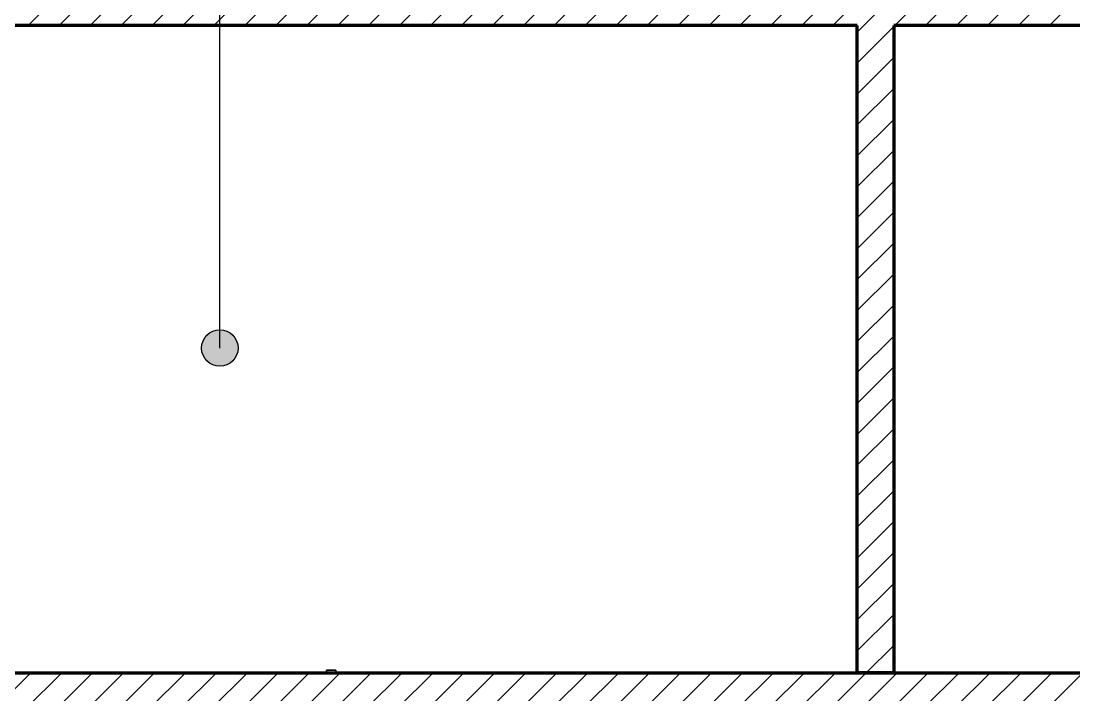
# Model space of a CAD drawing. Header units: millimetres. Extents: x -795739 to -715748, y -34378 to 22353.
# Drawn here: x -776628 to -770854, y 8023 to 11719 of the extents above; entities that cross this region are included whole.
import ezdxf

# ---------------------------------------------------------------- set-up
doc = ezdxf.new("R2010")
doc.units = ezdxf.units.MM
for name, color, linetype, lineweight in [('A-ROOM-IDEN', 3, 'Continuous', 25), ('A-WALL', 5, 'Continuous', 35), ('A-WALL-PATT', 1, 'Continuous', 9), ('I-WALL-E', 2, 'Continuous', 35)]:
    doc.layers.add(name, color=color, linetype=linetype, lineweight=lineweight)
pattern_1 = [(45, (0, 0), (-84.852814, 84.852814), [])]

msp = doc.modelspace()

# ---------------------------------------------------------------- hatches: boundary and pattern name
at = {"layer": 'A-ROOM-IDEN'}
h = msp.add_hatch(color=256, dxfattribs=at)
edge = h.paths.add_edge_path()
edge.add_arc((-775537.8, 9925.6), 100, 0, 360)
at = {"layer": 'A-WALL-PATT', "lineweight": 9}
h = msp.add_hatch(dxfattribs=at)
h.set_pattern_fill('FP_2', color=256, style=0, pattern_type=2)
h.set_pattern_definition(pattern_1)
h.paths.add_polyline_path([(-745742.4, 11694), (-745742.4, 11894), (-777092.4, 11894), (-777092.4, 11694), (-755731, 11694)])
h = msp.add_hatch(dxfattribs=at)
h.set_pattern_fill('FP_2', color=256, style=0, pattern_type=2)
h.set_pattern_definition(pattern_1)
h.paths.add_polyline_path([(-771842.4, 8144), (-771842.4, 11694), (-772042.4, 11694), (-772042.4, 8144)])
h = msp.add_hatch(dxfattribs=at)
h.set_pattern_fill('FP_2', color=256, style=0, pattern_type=2)
h.set_pattern_definition(pattern_1)
h.paths.add_polyline_path([(-767597.4, 7944), (-767597.4, 8144), (-783082.4, 8144), (-783082.4, 7944), (-780382.4, 7944), (-780382.4, 7994), (-779182.4, 7994), (-779182.4, 7944), (-767847.3, 7944)])

# ---------------------------------------------------------------- linework, layer by layer
at = {"layer": 'A-ROOM-IDEN'}
msp.add_line((-775537.8, 9925.6), (-775537.8, 16899.4), dxfattribs=at)
msp.add_circle((-775537.8, 9925.6), 100, dxfattribs=at)
at = {"layer": 'A-WALL', "color": 7, "lineweight": 70}
for p, q in [((-772042.4, 11694), (-776892.4, 11694)), ((-772042.4, 8144), (-772042.4, 11694)), ((-771842.4, 11694), (-771842.4, 8144)), ((-759842.4, 11694), (-771842.4, 11694)), ((-778542.4, 8144), (-767597.4, 8144)), ((-771842.4, 8144), (-772042.4, 8144))]:
    msp.add_line(p, q, dxfattribs=at)
at = {"layer": 'I-WALL-E'}
for p, q in [((-774952.4, 8159), (-774952.4, 8144)), ((-774952.4, 8144), (-774952.4, 8159)), ((-774952.4, 8159), (-774902.4, 8159)), ((-774902.4, 8159), (-774952.4, 8159)), ((-774902.4, 8159), (-774902.4, 8144)), ((-774902.4, 8144), (-774902.4, 8159))]:
    msp.add_line(p, q, dxfattribs=at)

doc.saveas('drawing.dxf')
